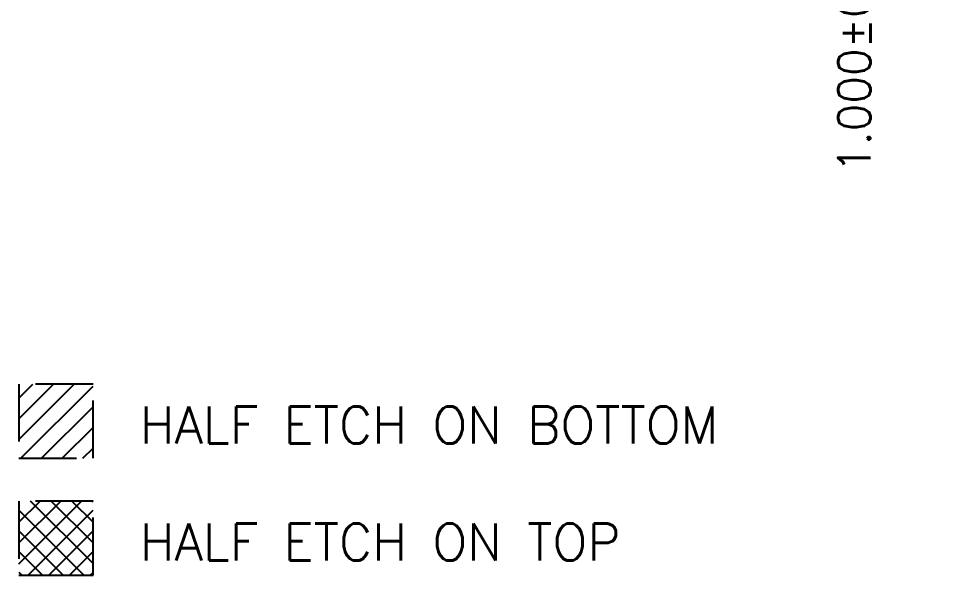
# Model space of a CAD drawing. Header units: millimetres. Extents: x 510.5 to 523.3, y 71.9 to 80.6.
# Drawn here: x 510.568 to 512.609, y 72.058 to 73.265 of the extents above; entities that cross this region are included whole.
import ezdxf
from ezdxf.enums import TextEntityAlignment as Align

# ---------------------------------------------------------------- set-up
doc = ezdxf.new("R2010")
doc.units = ezdxf.units.MM
doc.header["$LTSCALE"] = 0.5
doc.header["$PDMODE"] = 98
doc.linetypes.add('HIDDEN', pattern=[0.375, 0.25, -0.125])
for name, color, linetype in [('1', 7, 'HIDDEN'), ('1D', 4, 'Continuous'), ('DIM', 3, 'Continuous'), ('HEB', 4, 'Continuous'), ('HET', 6, 'Continuous')]:
    doc.layers.add(name, color=color, linetype=linetype)
doc.styles.add('SIMPLEX', font='simplex.shx', dxfattribs={"bigfont": 'AllInOneBig.shx'})
doc.dimstyles.new('Standard4', dxfattribs={"dimtxt": 0.07, "dimasz": 0.08, "dimexe": 0.015, "dimexo": 0.015, "dimgap": 0.027, "dimtad": 1, "dimdec": 3, "dimlfac": 0.8, "dimrnd": 0.0005, "dimzin": 1, "dimtxsty": 'SIMPLEX', "dimcen": 0.1905, "dimclrd": 256, "dimclre": 256, "dimclrt": 256, "dimazin": 3, "dimtp": 0.03, "dimtm": 0.03, "dimtfac": 0.8, "dimtdec": 3, "dimtmove": 0, "dimatfit": 3, "dimfxl": 0.05, "dimlwd": -1, "dimlwe": -1})

# ---------------------------------------------------------------- blocks, each defined once
blk = doc.blocks.new('*D189')
at = {"layer": 'Defpoints', "color": 0, "ltscale": 0.1, "transparency": 16777216}
for p in [(513.7884, 76.7124), (512.5384, 74.3999), (512.3792, 73.5874)]:
    blk.add_point(p, dxfattribs=at)
at = {"layer": 'DIM', "linetype": 'ByBlock', "ltscale": 0.1, "transparency": 16777216}
for p, q in [((512.5384, 74.3849), (512.5384, 73.9074)), ((512.5384, 73.9074), (512.3792, 73.7474)), ((512.3792, 73.7474), (512.3792, 73.5874))]:
    blk.add_line(p, q, dxfattribs=at)
at = {"layer": 'DIM', "ltscale": 0.1, "transparency": 16777216, "insert": (512.3792, 73.2338), "char_height": 0.07, "attachment_point": 5, "rotation": 90, "style": 'SIMPLEX'}
blk.add_mtext('\\A1;1.000%%p0.025', dxfattribs=at)

msp = doc.modelspace()

# ---------------------------------------------------------------- hatches: boundary and pattern name
at = {"layer": 'HEB'}
h = msp.add_hatch(dxfattribs=at)
h.set_pattern_fill('ANSI31', color=256, scale=0.01, angle=360, style=0)
h.set_pattern_definition([(45, (535.03034, 77.058187), (-0.02245064, 0.02245064), [])])
h.paths.add_polyline_path([(510.7292, 72.3122), (510.7292, 72.473), (510.5684, 72.473), (510.5684, 72.3122)])
at = {"layer": 'HET'}
h = msp.add_hatch(dxfattribs=at)
h.set_pattern_fill('ANSI37', color=256, scale=0.01, style=0)
h.set_pattern_definition([(45, (535.03034, 77.058187), (-0.02245064, 0.02245064), []), (135, (535.03034, 77.058187), (-0.02245064, -0.02245064), [])])
h.paths.add_polyline_path([(510.7292, 72.0584), (510.7292, 72.2192), (510.5684, 72.2192), (510.5684, 72.0584)])

# ---------------------------------------------------------------- linework, layer by layer
at = {"color": 0, "ltscale": 0.1}
msp.add_line((510.5684, 72.0584), (510.7292, 72.0584), dxfattribs=at)
at = {"layer": '1'}
for p, q in [((510.7292, 72.473), (510.5684, 72.473)), ((510.5684, 72.473), (510.5684, 72.3122)), ((510.7292, 72.3122), (510.7292, 72.473)), ((510.5684, 72.3122), (510.7292, 72.3122)), ((510.7292, 72.2192), (510.5684, 72.2192)), ((510.5684, 72.2192), (510.5684, 72.0584)), ((510.7292, 72.0584), (510.7292, 72.2192))]:
    msp.add_line(p, q, dxfattribs=at)

# ---------------------------------------------------------------- texts
at = {"layer": '1D', "linetype": 'ByBlock', "style": 'SIMPLEX'}
for s, p in [('HALF ETCH ON BOTTOM', (510.8304, 72.3841)), ('HALF ETCH ON TOP', (510.8304, 72.1303))]:
    msp.add_text(s, height=0.08, dxfattribs=at).set_placement(p, align=Align.MIDDLE_LEFT)

# ---------------------------------------------------------------- dimensions: what is measured, and where the dimension line sits
at = {"layer": 'DIM', "ltscale": 0.1}
dim = msp.add_ordinate_dim(feature_location=(512.5384, 74.3999), offset=(-0.1592, -0.8125), dtype=1, origin=(513.7884, 76.7124), text='<>%%p0.025', dimstyle='Standard4', override={"dimarcsym": 1}, dxfattribs=at)
dim.commit()
dim.dimension.update_dxf_attribs({"geometry": '*D189', "text_midpoint": (512.3792, 73.2338)})

doc.saveas('drawing.dxf')
